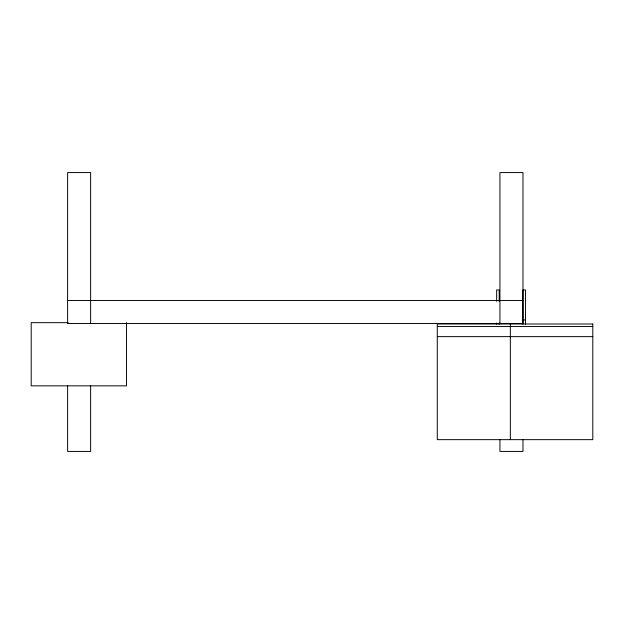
<?xml version="1.0" encoding="UTF-8"?>
<svg xmlns="http://www.w3.org/2000/svg" width="624" height="624" viewBox="0 0 624 624"><rect width="100%" height="100%" fill="white"/><g stroke="black" fill="none" stroke-linecap="round" stroke-linejoin="round"><path stroke-width="0.94" d="M67.61 300.487L522.967 300.487M522.928 319.956L525.486 319.956M68.156 322.678L31.2 322.678L31.2 385.85L126.5 385.85L126.5 322.678M437.284 326.547L592.8 326.547M437.284 336.625L592.8 336.625M525.486 324.332L525.486 289.949L522.928 289.949L522.928 324.332M522.967 439.795L522.967 451.425L499.941 451.425L499.941 439.795M510.354 323.996L510.354 439.655M499.941 323.513L499.941 172.575L522.967 172.575L522.967 323.513L67.61 323.513L67.61 172.575L90.628 172.575L90.628 323.513M499.192 301.408L499.192 289.949L496.642 289.949L496.642 301.408M499.192 322.943L499.192 324.223M496.642 322.943L496.642 324.223M90.628 385.531L90.628 451.425L67.61 451.425L67.61 385.531M592.8 323.996L437.284 323.996L437.284 439.655L592.8 439.655L592.8 323.996"/></g></svg>
